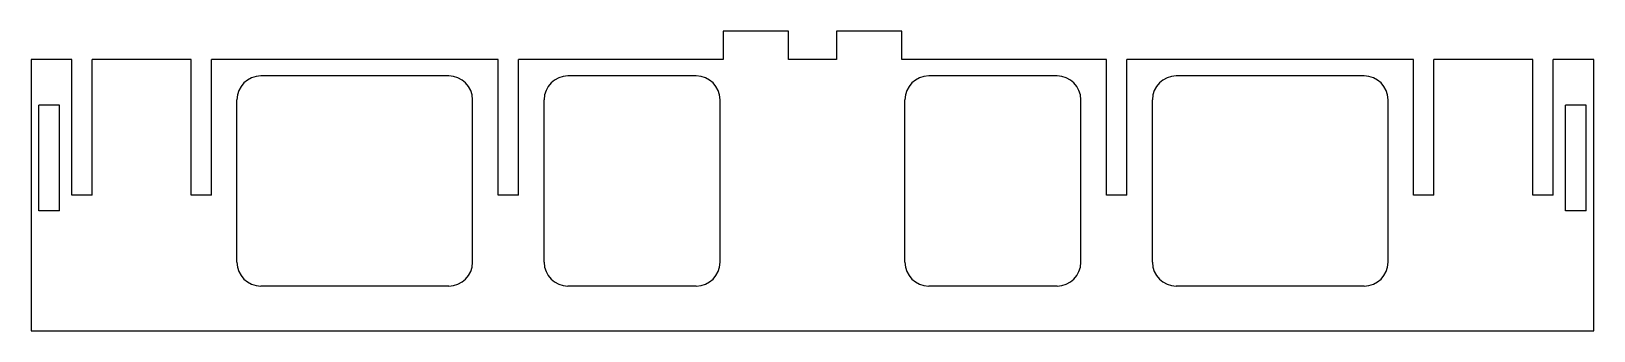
# Model space of a CAD drawing. Header units: millimetres. Extents: x 0 to 524, y 0 to 100.
import ezdxf

# ---------------------------------------------------------------- set-up
doc = ezdxf.new("R2010")
doc.units = ezdxf.units.MM

msp = doc.modelspace()

# ---------------------------------------------------------------- linework, layer by layer
for p, q in [((232, 100.475), (232, 90.95)), ((254, 100.475), (232, 100.475)), ((254, 90.95), (254, 100.475)), ((270, 100.475), (270, 90.95)), ((292, 100.475), (270, 100.475)), ((292, 90.95), (292, 100.475)), ((0, 90.95), (0, 0)), ((13.575, 90.95), (0, 90.95)), ((13.575, 45.475), (13.575, 90.95)), ((20.425, 45.475), (20.425, 90.95)), ((53.575, 90.95), (20.425, 90.95)), ((53.575, 45.475), (53.575, 90.95)), ((60.425, 45.475), (60.425, 90.95)), ((156.575, 90.95), (60.425, 90.95)), ((156.575, 45.475), (156.575, 90.95)), ((163.425, 45.475), (163.425, 90.95)), ((232, 90.95), (163.425, 90.95)), ((270, 90.95), (254, 90.95)), ((360.575, 90.95), (292, 90.95)), ((360.575, 45.475), (360.575, 90.95)), ((367.425, 45.475), (367.425, 90.95)), ((463.575, 90.95), (367.425, 90.95)), ((463.575, 45.475), (463.575, 90.95)), ((470.425, 45.475), (470.425, 90.95)), ((503.575, 90.95), (470.425, 90.95)), ((503.575, 45.475), (503.575, 90.95)), ((510.425, 45.475), (510.425, 90.95)), ((524, 90.95), (510.425, 90.95)), ((524, 0), (524, 90.95)), ((140, 85.475), (77, 85.475)), ((223, 85.475), (180, 85.475)), ((344, 85.475), (301, 85.475)), ((447, 85.475), (384, 85.475)), ((9.425, 75.725), (2.575, 75.725)), ((2.575, 40.225), (2.575, 75.725)), ((9.425, 40.225), (9.425, 75.725)), ((69, 23), (69, 77.475)), ((148, 23), (148, 77.475)), ((172, 23), (172, 77.475)), ((231, 23), (231, 77.475)), ((293, 23), (293, 77.475)), ((352, 23), (352, 77.475)), ((376, 23), (376, 77.475)), ((455, 23), (455, 77.475)), ((521.425, 75.725), (514.575, 75.725)), ((514.575, 40.225), (514.575, 75.725)), ((521.425, 40.225), (521.425, 75.725)), ((20.425, 45.475), (13.575, 45.475)), ((60.425, 45.475), (53.575, 45.475)), ((163.425, 45.475), (156.575, 45.475)), ((367.425, 45.475), (360.575, 45.475)), ((470.425, 45.475), (463.575, 45.475)), ((510.425, 45.475), (503.575, 45.475)), ((9.425, 40.225), (2.575, 40.225)), ((521.425, 40.225), (514.575, 40.225)), ((140, 15), (77, 15)), ((223, 15), (180, 15)), ((344, 15), (301, 15)), ((447, 15), (384, 15)), ((0, 0), (524, 0))]:
    msp.add_line(p, q)
for centre, start, end in [((77, 77.475), 90, 180), ((140, 77.475), 0, 90), ((180, 77.475), 90, 180), ((223, 77.475), 0, 90), ((301, 77.475), 90, 180), ((344, 77.475), 0, 90), ((384, 77.475), 90, 180), ((447, 77.475), 0, 90), ((77, 23), 180, -90), ((140, 23), -90, 0), ((180, 23), 180, -90), ((223, 23), -90, 0), ((301, 23), 180, -90), ((344, 23), -90, 0), ((384, 23), 180, -90), ((447, 23), -90, 0)]:
    msp.add_arc(centre, 8, start, end)

doc.saveas('drawing.dxf')
